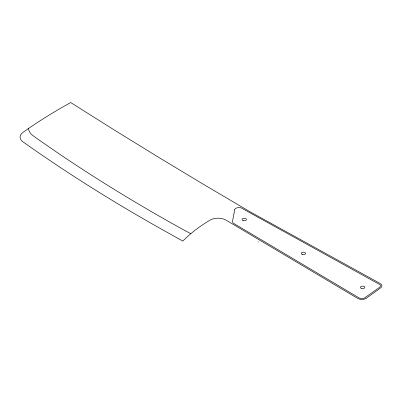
<?xml version="1.0" encoding="UTF-8"?>
<svg xmlns="http://www.w3.org/2000/svg" width="402" height="402" viewBox="0 0 402 402"><rect width="100%" height="100%" fill="white"/><g stroke="black" fill="none" stroke-linecap="round" stroke-linejoin="round"><path stroke-width="0.6" d="M366.056 298.425L380.197 288.249A5.809 3.357 0 0 0 380.197 283.505L249.964 211.738L204.362 184.875L159.282 157.72L114.726 130.278L70.707 102.55A564.016 325.635 0 0 0 29.11 128.072L23.406 132.072A13.216 7.633 0 0 0 22.261 141.343L29.431 146.418A1775.996 1025.361 0 0 0 170.413 234.14L182.809 241.089A180.006 103.922 0 0 1 188.749 235.482L190.865 233.657A180.006 103.922 0 0 1 210.065 220.105A11.186 6.457 0 0 1 225.884 220.03L357.775 298.465A5.809 3.357 0 0 0 365.991 298.465M257.873 242.039L258.295 241.793M190.789 233.723L180.468 228.09A1761.474 1016.975 0 0 1 40.637 141.082L33.522 136.042A22.612 13.055 0 0 1 28.472 128.514M234.768 209.412L232.441 221.628L233.024 222.889L233.778 223.457L359.71 298.264A4.347 2.507 0 0 0 364.056 298.264L379.855 287.128A4.347 2.507 0 0 0 379.855 284.621L241.135 207.894A4.347 2.507 0 0 0 235.195 208.814L234.768 209.412M243.165 220.618A2.181 1.256 0 0 0 246.436 219.527A2.181 1.256 0 0 0 243.165 218.442A2.181 1.256 0 0 0 243.165 220.618M302.349 254.521A2.181 1.256 0 0 0 305.615 253.436A2.181 1.256 0 0 0 302.349 252.345A2.181 1.256 0 0 0 302.349 254.521M361.554 288.445A2.181 1.256 0 0 0 364.82 287.355A2.181 1.256 0 0 0 361.554 286.264A2.181 1.256 0 0 0 361.554 288.445"/></g></svg>
